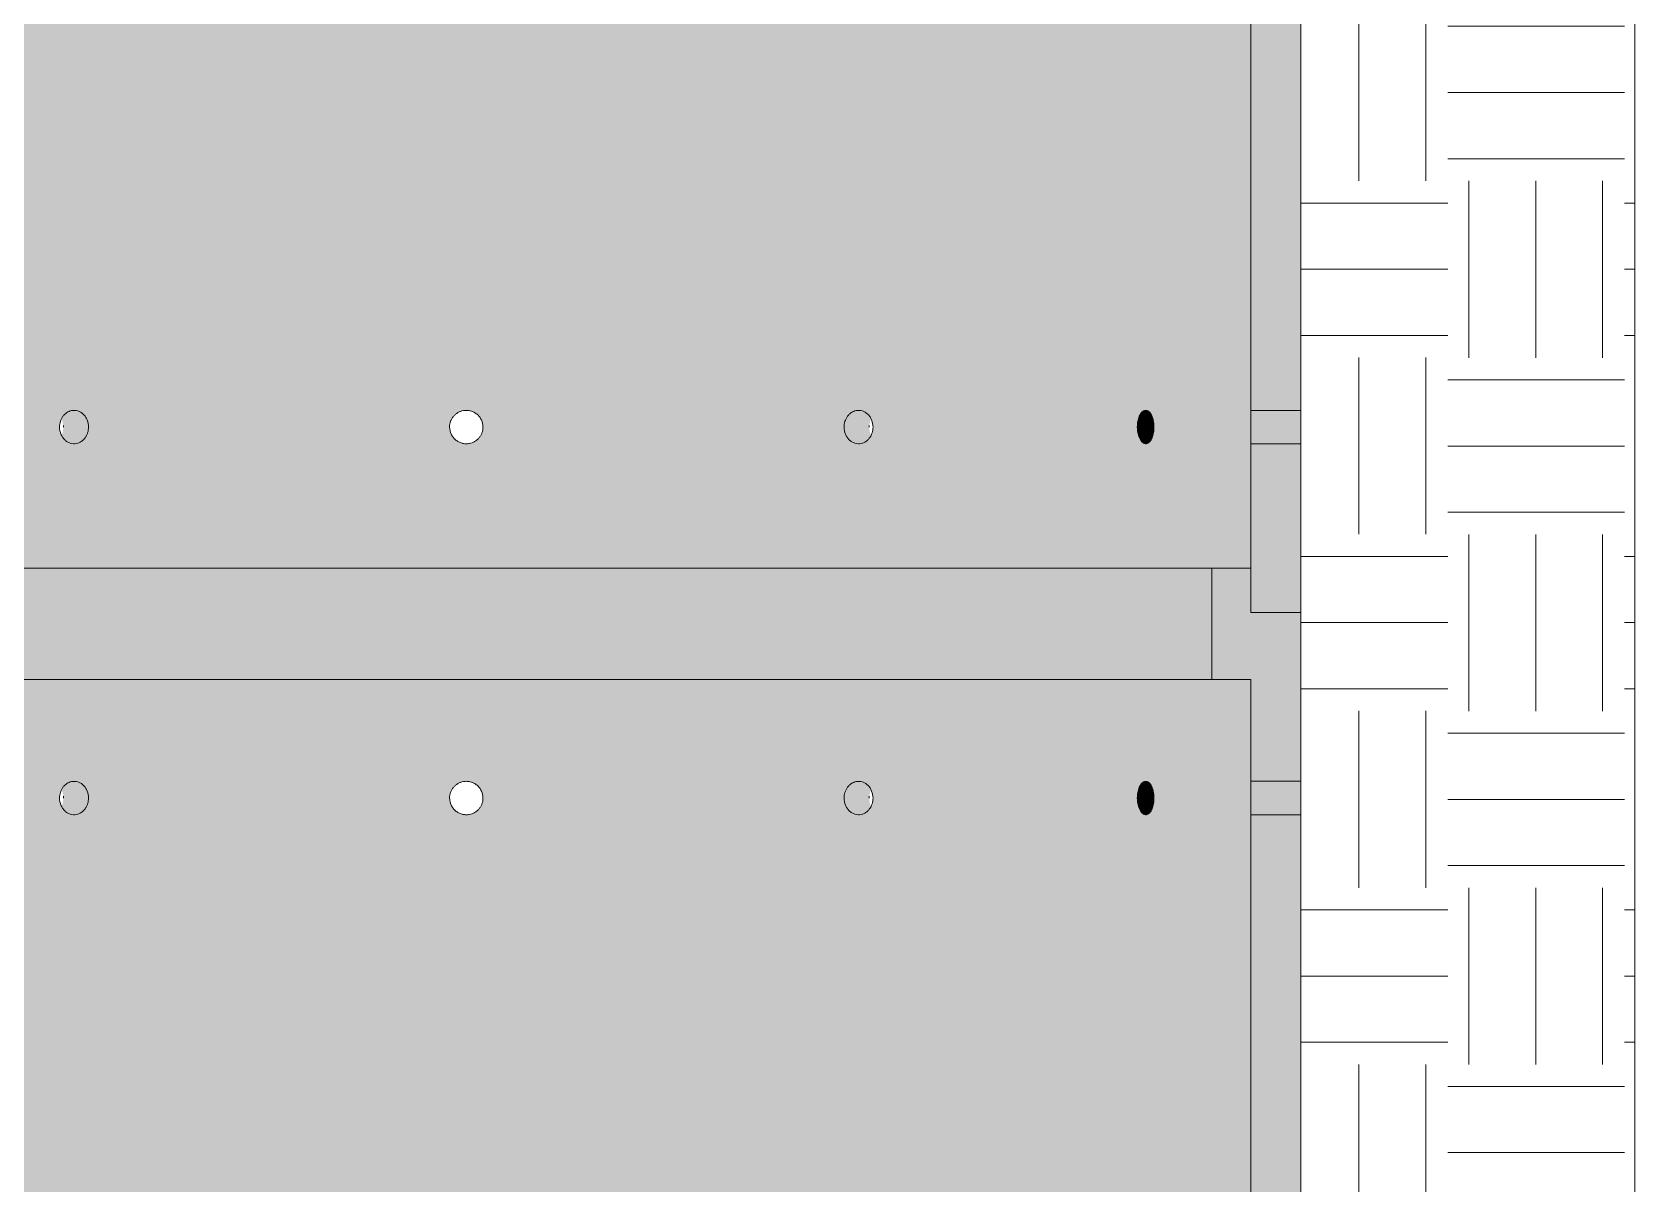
# Model space of a CAD drawing. Header units: metres. Extents: x 1.1 to 88.1, y -3.7 to 23.8.
# Drawn here: x 71.722 to 73.163, y -1.655 to -0.62 of the extents above; entities that cross this region are included whole.
import ezdxf

# ---------------------------------------------------------------- set-up
doc = ezdxf.new("R2010")
doc.units = ezdxf.units.M
doc.layers.add('A-GENM', color=7, linetype='Continuous', lineweight=5)

# ---------------------------------------------------------------- blocks, each defined once
blk = doc.blocks.new('Anél de concreto PERFURADO - Anél de concreto PERFURADO-4043431-FF')
at = {"layer": 'A-GENM', "true_color": 0xb7bab8}
h = blk.add_hatch(color=9, dxfattribs=at)
h.paths.add_polyline_path([(9.2535, -2.2833), (9.2985, -2.2833), (9.2985, -2.1317), (9.2535, -2.1317), (9.2535, -2.2393)])
h.paths.add_polyline_path([(10.7491, -2.2833), (10.7535, -2.2833), (10.7535, -2.1317), (10.7085, -2.1317), (10.7085, -2.2833), (10.7476, -2.2833)])
h.paths.add_polyline_path([(9.2902, -2.1017), (9.2985, -2.1017), (9.2985, -1.3233), (9.2535, -1.3233), (9.2535, -2.1017), (9.2676, -2.1017)])
h.paths.add_polyline_path([(10.7085, -2.1017), (10.7535, -2.1017), (10.7535, -1.3233), (10.7085, -1.3233), (10.7085, -1.9728)])
h.paths.add_polyline_path([(9.2545, -1.2933), (9.2985, -1.2933), (9.2985, -1.2017), (9.3335, -1.2017), (9.3335, -1.1017), (9.2985, -1.1017), (9.2985, -1.1417), (9.2535, -1.1417), (9.2535, -1.2933)])
h.paths.add_polyline_path([(10.7448, -1.2933), (10.7535, -1.2933), (10.7535, -1.1417), (10.7085, -1.1417), (10.7084, -1.1017), (10.6735, -1.1017), (10.6735, -1.2017), (10.7085, -1.2017), (10.7085, -1.2933), (10.7403, -1.2933)])
h = blk.add_hatch(color=9, dxfattribs=at)
h.paths.add_polyline_path([(9.3398, -1.2017), (9.4135, -1.2017), (9.4135, -1.1515), (9.4098, -1.1515), (9.4098, -1.1017), (9.3335, -1.1017), (9.3335, -1.2017), (9.3388, -1.2017)])
h.paths.add_polyline_path([(9.5744, -1.2017), (10.6735, -1.2017), (10.6735, -1.1017), (9.5663, -1.1017), (9.5663, -1.1515), (9.5635, -1.1515), (9.5635, -1.2017)])
h = blk.add_hatch(color=9, dxfattribs=at)
h.paths.add_polyline_path([(9.2985, -2.2433), (10.7085, -2.2433), (10.7084, -1.2017), (9.5635, -1.2017), (9.5635, -1.489), (9.4135, -1.489), (9.4135, -1.2017), (9.2985, -1.2017), (9.2985, -2.2393)])
h.paths.add_polyline_path([(10.6128, -2.1314), (10.6103, -2.1296), (10.608, -2.1254), (10.6069, -2.1218), (10.6064, -2.1167), (10.6069, -2.1115), (10.6083, -2.107), (10.6103, -2.1037), (10.6128, -2.1019), (10.6154, -2.1019), (10.6178, -2.1037), (10.6198, -2.107), (10.6211, -2.1125), (10.6214, -2.1167), (10.6208, -2.1227), (10.6195, -2.1267), (10.6178, -2.1296), (10.6154, -2.1314), (10.6141, -2.1314)])
h.paths.add_polyline_path([(10.0009, -2.1314), (9.996, -2.1296), (9.992, -2.1262), (9.9894, -2.1218), (9.9885, -2.1167), (9.9895, -2.1114), (9.9921, -2.107), (9.996, -2.1037), (10.0009, -2.1019), (10.0061, -2.1019), (10.011, -2.1037), (10.015, -2.107), (10.0176, -2.1115), (10.0185, -2.1167), (10.0176, -2.1218), (10.015, -2.1263), (10.011, -2.1296), (10.0061, -2.1314), (10.0035, -2.1314)])
h.paths.add_polyline_path([(9.6488, -2.1314), (9.6446, -2.1296), (9.6411, -2.1263), (9.6389, -2.1218), (9.6382, -2.116), (9.6389, -2.1115), (9.6411, -2.107), (9.6446, -2.1037), (9.6488, -2.1019), (9.6533, -2.1019), (9.6576, -2.1037), (9.661, -2.107), (9.6634, -2.1123), (9.6641, -2.1167), (9.6633, -2.1218), (9.661, -2.1263), (9.6576, -2.1296), (9.6533, -2.1314), (9.651, -2.1314)])
h.paths.add_polyline_path([(10.3538, -2.1314), (10.3495, -2.1296), (10.3459, -2.1259), (10.3438, -2.1218), (10.343, -2.1167), (10.3438, -2.1115), (10.346, -2.107), (10.3495, -2.1037), (10.3538, -2.1019), (10.3583, -2.1019), (10.3625, -2.1037), (10.3659, -2.107), (10.3682, -2.1115), (10.369, -2.1167), (10.3682, -2.1218), (10.3658, -2.1264), (10.3625, -2.1296), (10.3583, -2.1314), (10.356, -2.1314)])
h.paths.add_polyline_path([(9.3917, -1.4898), (9.3893, -1.488), (9.3873, -1.4846), (9.3861, -1.4801), (9.3856, -1.475), (9.3861, -1.4699), (9.3873, -1.4653), (9.3893, -1.462), (9.3917, -1.4602), (9.3943, -1.4602), (9.3968, -1.462), (9.3988, -1.4654), (9.4002, -1.4699), (9.4006, -1.475), (9.4002, -1.4801), (9.3988, -1.4846), (9.3968, -1.488), (9.3943, -1.4898), (9.393, -1.4898)])
h.paths.add_polyline_path([(9.3968, -1.3213), (9.3943, -1.3231), (9.3917, -1.3231), (9.3893, -1.3213), (9.3873, -1.318), (9.3861, -1.3135), (9.3858, -1.3067), (9.3861, -1.3032), (9.3876, -1.2983), (9.3893, -1.2953), (9.3917, -1.2936), (9.3943, -1.2936), (9.3968, -1.2953), (9.3991, -1.2996), (9.4002, -1.3032), (9.4006, -1.3083), (9.4002, -1.3135), (9.3988, -1.318)])
h.paths.add_polyline_path([(10.6128, -1.3231), (10.6103, -1.3213), (10.6083, -1.318), (10.6068, -1.3124), (10.6064, -1.3083), (10.6069, -1.3032), (10.6083, -1.2987), (10.6103, -1.2953), (10.6128, -1.2936), (10.6154, -1.2936), (10.6178, -1.2953), (10.6198, -1.2987), (10.621, -1.3032), (10.6213, -1.3067), (10.6214, -1.3083), (10.621, -1.3135), (10.6198, -1.318), (10.6178, -1.3213), (10.6154, -1.3231)])
h.paths.add_polyline_path([(10.011, -1.2953), (10.011, -1.2953), (10.0151, -1.2017)])
h.paths.add_polyline_path([(10.0009, -1.3231), (9.996, -1.3213), (9.9921, -1.318), (9.9894, -1.3135), (9.9885, -1.3083), (9.9894, -1.3032), (9.9921, -1.2987), (9.996, -1.2953), (10.0009, -1.2936), (10.0061, -1.2936), (10.011, -1.2953), (10.0151, -1.2987), (10.0176, -1.3032), (10.0185, -1.3083), (10.0176, -1.3135), (10.015, -1.318), (10.011, -1.3213), (10.0061, -1.3231), (10.0035, -1.3231)])
h.paths.add_polyline_path([(9.6488, -1.3231), (9.6446, -1.3213), (9.6411, -1.318), (9.6389, -1.3135), (9.6382, -1.3076), (9.6389, -1.3032), (9.6412, -1.2986), (9.6446, -1.2953), (9.6488, -1.2936), (9.6533, -1.2936), (9.6576, -1.2953), (9.6612, -1.299), (9.6633, -1.3032), (9.6641, -1.3083), (9.6633, -1.3135), (9.661, -1.318), (9.6576, -1.3213), (9.6533, -1.3231)])
h.paths.add_polyline_path([(10.3538, -1.3231), (10.3495, -1.3213), (10.346, -1.318), (10.3438, -1.3135), (10.343, -1.3083), (10.3438, -1.3032), (10.346, -1.2987), (10.3495, -1.2953), (10.3538, -1.2936), (10.3583, -1.2936), (10.3625, -1.2953), (10.3659, -1.2987), (10.3682, -1.3032), (10.369, -1.3083), (10.3682, -1.3135), (10.3659, -1.318), (10.3625, -1.3213), (10.3583, -1.3231)])
h = blk.add_hatch(color=9, dxfattribs=at)
h.paths.add_polyline_path([(9.2987, -1.3083), (9.2985, -1.2933), (9.2535, -1.2934), (9.2537, -1.2948), (9.254, -1.305), (9.254, -1.3083), (9.2987, -1.3083)])
h.paths.add_polyline_path([(10.7084, -1.3083), (10.7531, -1.3083), (10.7533, -1.2948), (10.7532, -1.2933), (10.7085, -1.2933), (10.7084, -1.3067)])
for points in [[(9.6446, -1.3083), (9.6641, -1.3083), (9.6633, -1.3032), (9.661, -1.2987), (9.6576, -1.2953), (9.6533, -1.2936), (9.6483, -1.2938), (9.6446, -1.2953), (9.6408, -1.2993), (9.6399, -1.3012), (9.6408, -1.3033), (9.6416, -1.3083), (9.6422, -1.3083)], [(10.3495, -1.3083), (10.3655, -1.3083), (10.3663, -1.3031), (10.3671, -1.3009), (10.3654, -1.2981), (10.3625, -1.2953), (10.3583, -1.2936), (10.3538, -1.2936), (10.349, -1.2959), (10.3459, -1.299), (10.3438, -1.3032), (10.343, -1.3083), (10.3488, -1.3083)], [(10.608, -1.3083), (10.6214, -1.3083), (10.6206, -1.3017), (10.6195, -1.2983), (10.6178, -1.2953), (10.6154, -1.2936), (10.6128, -1.2936), (10.6103, -1.2953), (10.608, -1.2996), (10.6069, -1.3032), (10.6064, -1.3083), (10.6069, -1.3083)], [(9.6488, -1.3231), (9.6533, -1.3231), (9.6576, -1.3213), (9.661, -1.318), (9.6633, -1.3135), (9.6641, -1.3083), (9.6416, -1.3084), (9.6408, -1.3135), (9.6399, -1.3154), (9.6414, -1.3182), (9.6446, -1.3213), (9.6488, -1.3231)], [(10.3538, -1.3231), (10.3588, -1.3229), (10.3625, -1.3213), (10.3663, -1.3173), (10.3672, -1.3154), (10.3662, -1.3134), (10.3655, -1.3083), (10.343, -1.3083), (10.3438, -1.3135), (10.346, -1.318), (10.3495, -1.3213), (10.3538, -1.3231)], [(10.6128, -1.3231), (10.6155, -1.323), (10.6178, -1.3213), (10.6199, -1.3173), (10.6211, -1.3119), (10.6214, -1.3083), (10.6064, -1.3083), (10.6069, -1.3135), (10.6083, -1.318), (10.6103, -1.3213), (10.6128, -1.3231)]]:
    blk.add_hatch(color=9, dxfattribs=at).paths.add_polyline_path(points)
h = blk.add_hatch(color=9, dxfattribs=at)
h.paths.add_polyline_path([(9.2544, -1.3233), (9.2985, -1.3233), (9.2987, -1.3083), (9.254, -1.3083), (9.2537, -1.3218), (9.2539, -1.3233), (9.2541, -1.3233)])
h.paths.add_polyline_path([(10.7503, -1.3233), (10.7535, -1.3233), (10.7533, -1.3218), (10.7531, -1.3117), (10.753, -1.3083), (10.7084, -1.3083), (10.7085, -1.3233), (10.75, -1.3233)])
at = {"layer": 'A-GENM', "color": 253, "true_color": 0xaaaaaa}
for p, q in [((9.5633, -1.1017), (10.6735, -1.1017)), ((10.7085, -1.1017), (10.6735, -1.1017)), ((10.6735, -1.1017), (10.6735, -1.2017)), ((10.7085, -1.1417), (10.7085, -1.1017)), ((10.7535, -1.1417), (10.7085, -1.1417)), ((10.7535, -1.2933), (10.7535, -1.1417)), ((10.6735, -1.2017), (9.5633, -1.2017)), ((10.6735, -1.2017), (10.7085, -1.2017)), ((10.7085, -1.2017), (10.7085, -1.2933)), ((10.7085, -1.2933), (10.7535, -1.2933)), ((10.7535, -1.3233), (10.7085, -1.3233)), ((10.7085, -1.3233), (10.7085, -2.1017)), ((10.7535, -2.1017), (10.7535, -1.3233))]:
    blk.add_line(p, q, dxfattribs=at)
for points, knots in [([(9.6381, -1.3083), (9.6381, -1.3074), (9.6383, -1.3057), (9.6388, -1.3032), (9.6398, -1.3008), (9.6411, -1.2986), (9.6427, -1.2968), (9.6445, -1.2953), (9.6466, -1.2942), (9.649, -1.2934), (9.6516, -1.2932), (9.6544, -1.2937), (9.6567, -1.2947), (9.6583, -1.2958), (9.6594, -1.2968), (9.6605, -1.298), (9.6617, -1.2996), (9.6635, -1.3029), (9.6641, -1.3061), (9.6641, -1.3083)], [0, 0, 0, 0, 0.055556, 0.111111, 0.166667, 0.222222, 0.277778, 0.333333, 0.388889, 0.444444, 0.513889, 0.583333, 0.652778, 0.6875, 0.722222, 0.756944, 0.791667, 0.861111, 1, 1, 1, 1]), ([(9.9885, -1.3083), (9.9885, -1.3074), (9.9887, -1.3057), (9.9894, -1.3032), (9.9905, -1.3008), (9.992, -1.2986), (9.9939, -1.2968), (9.996, -1.2953), (9.9984, -1.2942), (10.0011, -1.2934), (10.0042, -1.2932), (10.0074, -1.2937), (10.01, -1.2947), (10.0119, -1.2958), (10.0132, -1.2968), (10.0144, -1.298), (10.0158, -1.2996), (10.0178, -1.3029), (10.0185, -1.3061), (10.0185, -1.3083)], [0, 0, 0, 0, 0.055556, 0.111111, 0.166667, 0.222222, 0.277778, 0.333333, 0.388889, 0.444444, 0.513889, 0.583333, 0.652778, 0.6875, 0.722222, 0.756944, 0.791667, 0.861111, 1, 1, 1, 1]), ([(10.343, -1.3083), (10.343, -1.3074), (10.3431, -1.3057), (10.3437, -1.3032), (10.3447, -1.3008), (10.346, -1.2986), (10.3476, -1.2968), (10.3495, -1.2953), (10.3516, -1.2942), (10.354, -1.2934), (10.3566, -1.2932), (10.3594, -1.2937), (10.3617, -1.2947), (10.3632, -1.2958), (10.3644, -1.2968), (10.3654, -1.298), (10.3666, -1.2996), (10.3683, -1.3029), (10.3689, -1.3061), (10.369, -1.3083)], [0, 0, 0, 0, 0.055556, 0.111111, 0.166667, 0.222222, 0.277778, 0.333333, 0.388889, 0.444444, 0.513889, 0.583333, 0.652778, 0.6875, 0.722222, 0.756944, 0.791667, 0.861111, 1, 1, 1, 1]), ([(10.6064, -1.3083), (10.6065, -1.3074), (10.6065, -1.3057), (10.6069, -1.3032), (10.6075, -1.3008), (10.6082, -1.2986), (10.6092, -1.2968), (10.6103, -1.2953), (10.6115, -1.2942), (10.6129, -1.2934), (10.6144, -1.2932), (10.616, -1.2937), (10.6173, -1.2947), (10.6182, -1.2958), (10.6189, -1.2968), (10.6195, -1.298), (10.6201, -1.2996), (10.6211, -1.3029), (10.6214, -1.3061), (10.6214, -1.3083)], [0, 0, 0, 0, 0.055556, 0.111111, 0.166667, 0.222222, 0.277778, 0.333333, 0.388889, 0.444444, 0.513889, 0.583333, 0.652778, 0.6875, 0.722222, 0.756944, 0.791667, 0.861111, 1, 1, 1, 1]), ([(10.7084, -1.3083), (10.7084, -1.3072), (10.7084, -1.305), (10.7084, -1.3018), (10.7084, -1.2989), (10.7085, -1.2961), (10.7085, -1.2939), (10.7085, -1.2933), (10.7085, -1.2933)], [0, 0, 0, 0, 0.142857, 0.285714, 0.428571, 0.571429, 0.785714, 1, 1, 1, 1]), ([(9.6641, -1.3083), (9.6641, -1.3101), (9.6637, -1.3127), (9.6624, -1.3159), (9.6611, -1.318), (9.6595, -1.3199), (9.6576, -1.3214), (9.6555, -1.3225), (9.6531, -1.3232), (9.6505, -1.3234), (9.6477, -1.3229), (9.6454, -1.3219), (9.6438, -1.3208), (9.6427, -1.3198), (9.6417, -1.3187), (9.6405, -1.3171), (9.6387, -1.3137), (9.6381, -1.3106), (9.6381, -1.3083)], [0, 0, 0, 0, 0.111111, 0.166667, 0.222222, 0.277778, 0.333333, 0.388889, 0.444444, 0.513889, 0.583333, 0.652778, 0.6875, 0.722222, 0.756944, 0.791667, 0.861111, 1, 1, 1, 1]), ([(10.0185, -1.3083), (10.0185, -1.3101), (10.0181, -1.3127), (10.0166, -1.3159), (10.0151, -1.318), (10.0132, -1.3199), (10.0111, -1.3214), (10.0087, -1.3225), (10.006, -1.3232), (10.0029, -1.3234), (9.9997, -1.3229), (9.997, -1.3219), (9.9952, -1.3208), (9.9939, -1.3198), (9.9927, -1.3187), (9.9913, -1.3171), (9.9892, -1.3137), (9.9886, -1.3106), (9.9885, -1.3083)], [0, 0, 0, 0, 0.111111, 0.166667, 0.222222, 0.277778, 0.333333, 0.388889, 0.444444, 0.513889, 0.583333, 0.652778, 0.6875, 0.722222, 0.756944, 0.791667, 0.861111, 1, 1, 1, 1]), ([(10.369, -1.3083), (10.3689, -1.3101), (10.3686, -1.3127), (10.3673, -1.3159), (10.366, -1.318), (10.3644, -1.3199), (10.3626, -1.3214), (10.3605, -1.3225), (10.3581, -1.3232), (10.3555, -1.3234), (10.3527, -1.3229), (10.3504, -1.3219), (10.3488, -1.3208), (10.3476, -1.3198), (10.3466, -1.3187), (10.3454, -1.3171), (10.3436, -1.3137), (10.343, -1.3106), (10.343, -1.3083)], [0, 0, 0, 0, 0.111111, 0.166667, 0.222222, 0.277778, 0.333333, 0.388889, 0.444444, 0.513889, 0.583333, 0.652778, 0.6875, 0.722222, 0.756944, 0.791667, 0.861111, 1, 1, 1, 1]), ([(10.6214, -1.3083), (10.6214, -1.3101), (10.6212, -1.3127), (10.6205, -1.3159), (10.6198, -1.318), (10.6189, -1.3199), (10.6178, -1.3214), (10.6166, -1.3225), (10.6153, -1.3232), (10.6138, -1.3234), (10.6121, -1.3229), (10.6108, -1.3219), (10.6099, -1.3208), (10.6092, -1.3198), (10.6086, -1.3187), (10.6079, -1.3171), (10.6068, -1.3137), (10.6065, -1.3106), (10.6064, -1.3083)], [0, 0, 0, 0, 0.111111, 0.166667, 0.222222, 0.277778, 0.333333, 0.388889, 0.444444, 0.513889, 0.583333, 0.652778, 0.6875, 0.722222, 0.756944, 0.791667, 0.861111, 1, 1, 1, 1]), ([(10.7085, -1.3233), (10.7085, -1.3233), (10.7085, -1.3231), (10.7085, -1.322), (10.7085, -1.3201), (10.7084, -1.3174), (10.7084, -1.3134), (10.7084, -1.31), (10.7084, -1.3083)], [0, 0, 0, 0, 0.142857, 0.285714, 0.428571, 0.571429, 0.785714, 1, 1, 1, 1])]:
    blk.add_open_spline(points, degree=3, knots=knots, dxfattribs=at)
for points in [[(9.6416, -1.3083), (9.6416, -1.3077), (9.6416, -1.3072), (9.6415, -1.3066)], [(10.3656, -1.3066), (10.3655, -1.3072), (10.3655, -1.3077), (10.3655, -1.3083)]]:
    blk.add_open_spline(points, degree=3, dxfattribs=at)
blk = doc.blocks.new('Anél de concreto PERFURADO - Anél de concreto PERFURADO-V70-FF')
at = {"layer": 'A-GENM', "true_color": 0xb7bab8}
h = blk.add_hatch(color=9, dxfattribs=at)
h.paths.add_polyline_path([(9.2535, -1.1417), (9.2985, -1.1417), (9.2985, -0.99), (9.2978, -0.99), (9.2977, -0.995), (9.2535, -0.9945), (9.2535, -1.0402)])
h.paths.add_polyline_path([(10.7535, -1.1417), (10.7535, -0.99), (10.7085, -0.99), (10.7085, -1.1417), (10.7521, -1.1417)])
h.paths.add_polyline_path([(9.2985, -0.96), (9.2983, -0.9403), (9.2981, -0.96), (9.2985, -0.96)])
h.paths.add_polyline_path([(10.7168, -0.96), (10.7535, -0.96), (10.7535, -0.1817), (10.7085, -0.1817), (10.7085, -0.96), (10.7124, -0.96)])
h.paths.add_polyline_path([(9.2985, -0.845), (9.2985, -0.1817), (9.2535, -0.1817), (9.2535, -0.8445), (9.2985, -0.845)])
h.paths.add_polyline_path([(10.7519, -0.1517), (10.7535, -0.1517), (10.7535, 0), (10.7085, 0), (10.7085, 0.04), (10.6735, 0.04), (10.6735, -0.06), (10.7085, -0.06), (10.7085, -0.1517), (10.75, -0.1517)])
h.paths.add_polyline_path([(9.2985, -0.1517), (9.2985, -0.1517), (9.2985, -0.06), (9.3335, -0.06), (9.3335, 0.04), (9.2985, 0.04), (9.2985, 0), (9.2535, 0), (9.2535, -0.1517), (9.2902, -0.1517)])
h = blk.add_hatch(color=9, dxfattribs=at)
h.paths.add_polyline_path([(10.4412, -1.1017), (10.7085, -1.1017), (10.7084, -0.06), (9.5635, -0.06), (9.5635, -0.7728), (9.5665, -0.7728), (9.5665, -0.7798), (9.573, -0.7813), (9.573, -0.7973), (9.5665, -0.7973), (9.5665, -0.8425), (9.563, -0.844), (9.563, -1.0235), (9.5663, -1.0235), (9.5663, -1.0294), (9.5733, -1.0313), (9.5733, -1.048), (9.5663, -1.048), (9.5663, -1.1017), (10.434, -1.1017)])
h.paths.add_polyline_path([(9.2985, -1.1017), (9.4098, -1.1017), (9.4098, -1.048), (9.4028, -1.048), (9.4028, -1.0313), (9.4098, -1.0294), (9.4098, -1.0235), (9.413, -1.0235), (9.413, -0.995), (9.3712, -0.9951), (9.3698, -0.9985), (9.323, -0.9985), (9.323, -1.005), (9.307, -1.005), (9.3055, -0.9985), (9.2985, -0.9985), (9.2985, -1.1017)])
h.paths.add_polyline_path([(10.6128, -0.9898), (10.6103, -0.988), (10.608, -0.9837), (10.6069, -0.9801), (10.6066, -0.9736), (10.6069, -0.9699), (10.6083, -0.9653), (10.6103, -0.962), (10.6128, -0.9602), (10.6154, -0.9602), (10.6178, -0.962), (10.6198, -0.9654), (10.621, -0.9699), (10.6214, -0.975), (10.621, -0.9801), (10.6195, -0.985), (10.6178, -0.988), (10.6154, -0.9898), (10.6141, -0.9898)])
h.paths.add_polyline_path([(10.3538, -0.9898), (10.3495, -0.988), (10.3459, -0.9843), (10.3438, -0.9801), (10.343, -0.975), (10.3438, -0.9699), (10.346, -0.9653), (10.3495, -0.962), (10.3538, -0.9602), (10.3583, -0.9602), (10.3625, -0.962), (10.3659, -0.9654), (10.3682, -0.9699), (10.369, -0.975), (10.3682, -0.9801), (10.3658, -0.9847), (10.3625, -0.988), (10.3583, -0.9898), (10.356, -0.9898)])
h.paths.add_polyline_path([(9.6488, -0.9898), (9.6446, -0.988), (9.6411, -0.9846), (9.6389, -0.9801), (9.6381, -0.975), (9.6389, -0.9699), (9.6411, -0.9653), (9.6446, -0.962), (9.6488, -0.9602), (9.6533, -0.9602), (9.6576, -0.962), (9.661, -0.9654), (9.6633, -0.9699), (9.6641, -0.975), (9.6633, -0.9801), (9.661, -0.9846), (9.6576, -0.988), (9.6533, -0.9898), (9.651, -0.9898)])
h.paths.add_polyline_path([(10.0009, -0.9898), (9.996, -0.988), (9.992, -0.9846), (9.9894, -0.9801), (9.9885, -0.975), (9.9895, -0.9697), (9.9921, -0.9653), (9.996, -0.962), (10.0009, -0.9602), (10.0061, -0.9602), (10.011, -0.962), (10.015, -0.9654), (10.0176, -0.9699), (10.0185, -0.975), (10.0176, -0.9801), (10.015, -0.9846), (10.011, -0.988), (10.0061, -0.9898), (10.0035, -0.9898)])
h.paths.add_polyline_path([(9.4142, -0.8461), (9.4142, -0.844), (9.413, -0.844), (9.4095, -0.8425), (9.4095, -0.7973), (9.403, -0.7973), (9.403, -0.7813), (9.4095, -0.7798), (9.4097, -0.7728), (9.4135, -0.7728), (9.4135, -0.06), (9.2985, -0.06), (9.2987, -0.8415), (9.3055, -0.8415), (9.307, -0.835), (9.323, -0.835), (9.323, -0.8415), (9.3698, -0.8415), (9.3713, -0.845), (9.413, -0.845)])
h.paths.add_polyline_path([(9.3968, -0.3463), (9.3941, -0.3481), (9.3917, -0.3481), (9.3893, -0.3463), (9.3873, -0.343), (9.3861, -0.3385), (9.3856, -0.3333), (9.3861, -0.3282), (9.3873, -0.3237), (9.3893, -0.3203), (9.3917, -0.3186), (9.3943, -0.3186), (9.3968, -0.3203), (9.3988, -0.3237), (9.4002, -0.3282), (9.4006, -0.3333), (9.4002, -0.3385), (9.3988, -0.343)])
h.paths.add_polyline_path([(9.3968, -0.1797), (9.3943, -0.1814), (9.3917, -0.1814), (9.3893, -0.1797), (9.3873, -0.1763), (9.3861, -0.1718), (9.3856, -0.1667), (9.3861, -0.1615), (9.3876, -0.1566), (9.3893, -0.1537), (9.3917, -0.1519), (9.3943, -0.1519), (9.3968, -0.1537), (9.3991, -0.1579), (9.4002, -0.1615), (9.4006, -0.1667), (9.4002, -0.1718), (9.3988, -0.1763)])
h.paths.add_polyline_path([(9.6488, -0.1814), (9.6446, -0.1797), (9.6411, -0.1763), (9.6389, -0.1718), (9.6382, -0.166), (9.6389, -0.1615), (9.6412, -0.1569), (9.6446, -0.1537), (9.6488, -0.1519), (9.6533, -0.1519), (9.6576, -0.1537), (9.6612, -0.1574), (9.6633, -0.1615), (9.6641, -0.1667), (9.6633, -0.1718), (9.661, -0.1763), (9.6576, -0.1797), (9.6533, -0.1814)])
h.paths.add_polyline_path([(10.3538, -0.1814), (10.3495, -0.1797), (10.346, -0.1763), (10.3438, -0.1718), (10.343, -0.1667), (10.3438, -0.1615), (10.346, -0.157), (10.3495, -0.1537), (10.3538, -0.1519), (10.3583, -0.1519), (10.363, -0.1541), (10.3659, -0.157), (10.3682, -0.1615), (10.369, -0.1667), (10.3682, -0.1718), (10.3659, -0.1763), (10.3625, -0.1797), (10.3583, -0.1814)])
h.paths.add_polyline_path([(10.6128, -0.1814), (10.6103, -0.1797), (10.6083, -0.1763), (10.6068, -0.1707), (10.6064, -0.1667), (10.6069, -0.1615), (10.6083, -0.157), (10.6103, -0.1537), (10.6128, -0.1519), (10.6154, -0.1519), (10.6178, -0.1537), (10.6198, -0.157), (10.621, -0.1615), (10.621, -0.1615), (10.6214, -0.1667), (10.621, -0.1718), (10.6198, -0.1763), (10.6178, -0.1797), (10.6154, -0.1814)])
h.paths.add_polyline_path([(10.0009, -0.1814), (9.996, -0.1797), (9.9921, -0.1763), (9.9894, -0.1718), (9.9885, -0.1667), (9.9894, -0.1615), (9.9921, -0.157), (9.996, -0.1537), (10.0015, -0.1519), (10.0061, -0.1519), (10.011, -0.1537), (10.0151, -0.1571), (10.0176, -0.1615), (10.0185, -0.1667), (10.0176, -0.1718), (10.015, -0.1763), (10.011, -0.1797), (10.0061, -0.1814), (10.001, -0.1814)])
h = blk.add_hatch(color=9, dxfattribs=at)
h.paths.add_polyline_path([(10.7531, -0.975), (10.7533, -0.9615), (10.7533, -0.96), (10.7085, -0.96), (10.7084, -0.975), (10.7521, -0.975)])
h.paths.add_polyline_path([(9.2985, -0.975), (9.2985, -0.96), (9.2981, -0.96), (9.298, -0.975), (9.2985, -0.975)])
for points in [[(9.6612, -0.975), (9.6641, -0.975), (9.6633, -0.9699), (9.661, -0.9654), (9.6576, -0.962), (9.6533, -0.9602), (9.6483, -0.9604), (9.6446, -0.962), (9.6408, -0.966), (9.6399, -0.9679), (9.6408, -0.9699), (9.6416, -0.975), (9.6422, -0.975)], [(10.3536, -0.975), (10.3655, -0.9749), (10.3663, -0.9698), (10.3671, -0.9676), (10.3654, -0.9648), (10.3625, -0.962), (10.3583, -0.9602), (10.3538, -0.9602), (10.3495, -0.962), (10.346, -0.9653), (10.3438, -0.9699), (10.343, -0.975), (10.3529, -0.975)], [(10.608, -0.975), (10.6214, -0.975), (10.6206, -0.9684), (10.6198, -0.9653), (10.6178, -0.962), (10.6154, -0.9602), (10.6128, -0.9602), (10.6103, -0.962), (10.6083, -0.9653), (10.6069, -0.9699), (10.6064, -0.975), (10.6069, -0.975)], [(9.6533, -0.9898), (9.6576, -0.988), (9.6612, -0.9843), (9.6633, -0.9801), (9.6641, -0.975), (9.6416, -0.9751), (9.6408, -0.9802), (9.6399, -0.9821), (9.6414, -0.9849), (9.6446, -0.988), (9.6488, -0.9898), (9.651, -0.9898)], [(10.3538, -0.9898), (10.3588, -0.9895), (10.3625, -0.988), (10.3663, -0.984), (10.3672, -0.9821), (10.3662, -0.9801), (10.3655, -0.975), (10.343, -0.975), (10.3438, -0.9801), (10.346, -0.9846), (10.3495, -0.988), (10.3538, -0.9898)], [(10.6128, -0.9898), (10.6155, -0.9897), (10.6178, -0.988), (10.6199, -0.9839), (10.621, -0.9801), (10.6214, -0.975), (10.6064, -0.975), (10.6069, -0.9801), (10.6083, -0.9846), (10.6103, -0.988), (10.6115, -0.9889)]]:
    blk.add_hatch(color=9, dxfattribs=at).paths.add_polyline_path(points)
h = blk.add_hatch(color=9, dxfattribs=at)
h.paths.add_polyline_path([(9.2978, -0.99), (9.2985, -0.9897), (9.2985, -0.975), (9.298, -0.975), (9.2978, -0.99)])
h.paths.add_polyline_path([(10.7521, -0.99), (10.7535, -0.99), (10.7533, -0.9885), (10.7531, -0.9783), (10.7531, -0.975), (10.7084, -0.975), (10.7086, -0.99), (10.7508, -0.99)])
at = {"layer": 'A-GENM', "color": 253, "true_color": 0xaaaaaa}
for p, q in [((10.7085, -0.1817), (10.7085, -0.96)), ((10.7535, -0.96), (10.7535, -0.1817)), ((10.7085, -0.96), (10.7535, -0.96)), ((10.7535, -0.99), (10.7085, -0.99)), ((10.7085, -0.99), (10.7085, -1.1417)), ((10.7535, -1.1417), (10.7535, -0.99)), ((10.7085, -1.1417), (10.7535, -1.1417))]:
    blk.add_line(p, q, dxfattribs=at)
for points, knots in [([(9.6381, -0.975), (9.6381, -0.9741), (9.6383, -0.9723), (9.6388, -0.9698), (9.6398, -0.9675), (9.6411, -0.9653), (9.6427, -0.9634), (9.6445, -0.9619), (9.6466, -0.9608), (9.649, -0.9601), (9.6516, -0.9599), (9.6544, -0.9604), (9.6567, -0.9614), (9.6583, -0.9625), (9.6594, -0.9635), (9.6605, -0.9646), (9.6617, -0.9662), (9.6635, -0.9696), (9.6641, -0.9727), (9.6641, -0.975)], [0, 0, 0, 0, 0.055556, 0.111111, 0.166667, 0.222222, 0.277778, 0.333333, 0.388889, 0.444444, 0.513889, 0.583333, 0.652778, 0.6875, 0.722222, 0.756944, 0.791667, 0.861111, 1, 1, 1, 1]), ([(9.9885, -0.975), (9.9885, -0.9741), (9.9887, -0.9723), (9.9894, -0.9698), (9.9905, -0.9675), (9.992, -0.9653), (9.9939, -0.9634), (9.996, -0.9619), (9.9984, -0.9608), (10.0011, -0.9601), (10.0042, -0.9599), (10.0074, -0.9604), (10.01, -0.9614), (10.0119, -0.9625), (10.0132, -0.9635), (10.0144, -0.9646), (10.0158, -0.9662), (10.0178, -0.9696), (10.0185, -0.9727), (10.0185, -0.975)], [0, 0, 0, 0, 0.055556, 0.111111, 0.166667, 0.222222, 0.277778, 0.333333, 0.388889, 0.444444, 0.513889, 0.583333, 0.652778, 0.6875, 0.722222, 0.756944, 0.791667, 0.861111, 1, 1, 1, 1]), ([(10.343, -0.975), (10.343, -0.9741), (10.3431, -0.9723), (10.3437, -0.9698), (10.3447, -0.9675), (10.346, -0.9653), (10.3476, -0.9634), (10.3495, -0.9619), (10.3516, -0.9608), (10.354, -0.9601), (10.3566, -0.9599), (10.3594, -0.9604), (10.3617, -0.9614), (10.3632, -0.9625), (10.3644, -0.9635), (10.3654, -0.9646), (10.3666, -0.9662), (10.3683, -0.9696), (10.3689, -0.9727), (10.369, -0.975)], [0, 0, 0, 0, 0.055556, 0.111111, 0.166667, 0.222222, 0.277778, 0.333333, 0.388889, 0.444444, 0.513889, 0.583333, 0.652778, 0.6875, 0.722222, 0.756944, 0.791667, 0.861111, 1, 1, 1, 1]), ([(10.6064, -0.975), (10.6065, -0.9741), (10.6065, -0.9723), (10.6069, -0.9698), (10.6075, -0.9675), (10.6082, -0.9653), (10.6092, -0.9634), (10.6103, -0.9619), (10.6115, -0.9608), (10.6129, -0.9601), (10.6144, -0.9599), (10.616, -0.9604), (10.6173, -0.9614), (10.6182, -0.9625), (10.6189, -0.9635), (10.6195, -0.9646), (10.6201, -0.9662), (10.6211, -0.9696), (10.6214, -0.9727), (10.6214, -0.975)], [0, 0, 0, 0, 0.055556, 0.111111, 0.166667, 0.222222, 0.277778, 0.333333, 0.388889, 0.444444, 0.513889, 0.583333, 0.652778, 0.6875, 0.722222, 0.756944, 0.791667, 0.861111, 1, 1, 1, 1]), ([(10.7084, -0.975), (10.7084, -0.9739), (10.7084, -0.9716), (10.7084, -0.9684), (10.7084, -0.9656), (10.7085, -0.9628), (10.7085, -0.9606), (10.7085, -0.96), (10.7085, -0.96)], [0, 0, 0, 0, 0.142857, 0.285714, 0.428571, 0.571429, 0.785714, 1, 1, 1, 1]), ([(9.6641, -0.975), (9.6641, -0.9768), (9.6637, -0.9793), (9.6624, -0.9825), (9.6611, -0.9847), (9.6595, -0.9865), (9.6576, -0.9881), (9.6555, -0.9891), (9.6531, -0.9899), (9.6505, -0.9901), (9.6477, -0.9896), (9.6454, -0.9886), (9.6438, -0.9875), (9.6427, -0.9865), (9.6417, -0.9854), (9.6405, -0.9838), (9.6387, -0.9804), (9.6381, -0.9773), (9.6381, -0.975)], [0, 0, 0, 0, 0.111111, 0.166667, 0.222222, 0.277778, 0.333333, 0.388889, 0.444444, 0.513889, 0.583333, 0.652778, 0.6875, 0.722222, 0.756944, 0.791667, 0.861111, 1, 1, 1, 1]), ([(10.0185, -0.975), (10.0185, -0.9768), (10.0181, -0.9793), (10.0166, -0.9825), (10.0151, -0.9847), (10.0132, -0.9865), (10.0111, -0.9881), (10.0087, -0.9891), (10.006, -0.9899), (10.0029, -0.9901), (9.9997, -0.9896), (9.997, -0.9886), (9.9952, -0.9875), (9.9939, -0.9865), (9.9927, -0.9854), (9.9913, -0.9838), (9.9892, -0.9804), (9.9886, -0.9773), (9.9885, -0.975)], [0, 0, 0, 0, 0.111111, 0.166667, 0.222222, 0.277778, 0.333333, 0.388889, 0.444444, 0.513889, 0.583333, 0.652778, 0.6875, 0.722222, 0.756944, 0.791667, 0.861111, 1, 1, 1, 1]), ([(10.369, -0.975), (10.3689, -0.9768), (10.3686, -0.9793), (10.3673, -0.9825), (10.366, -0.9847), (10.3644, -0.9865), (10.3626, -0.9881), (10.3605, -0.9891), (10.3581, -0.9899), (10.3555, -0.9901), (10.3527, -0.9896), (10.3504, -0.9886), (10.3488, -0.9875), (10.3476, -0.9865), (10.3466, -0.9854), (10.3454, -0.9838), (10.3436, -0.9804), (10.343, -0.9773), (10.343, -0.975)], [0, 0, 0, 0, 0.111111, 0.166667, 0.222222, 0.277778, 0.333333, 0.388889, 0.444444, 0.513889, 0.583333, 0.652778, 0.6875, 0.722222, 0.756944, 0.791667, 0.861111, 1, 1, 1, 1]), ([(10.6214, -0.975), (10.6214, -0.9768), (10.6212, -0.9793), (10.6205, -0.9825), (10.6198, -0.9847), (10.6189, -0.9865), (10.6178, -0.9881), (10.6166, -0.9891), (10.6153, -0.9899), (10.6138, -0.9901), (10.6121, -0.9896), (10.6108, -0.9886), (10.6099, -0.9875), (10.6092, -0.9865), (10.6086, -0.9854), (10.6079, -0.9838), (10.6068, -0.9804), (10.6065, -0.9773), (10.6064, -0.975)], [0, 0, 0, 0, 0.111111, 0.166667, 0.222222, 0.277778, 0.333333, 0.388889, 0.444444, 0.513889, 0.583333, 0.652778, 0.6875, 0.722222, 0.756944, 0.791667, 0.861111, 1, 1, 1, 1]), ([(10.7085, -0.99), (10.7085, -0.99), (10.7085, -0.9897), (10.7085, -0.9886), (10.7085, -0.9868), (10.7084, -0.984), (10.7084, -0.98), (10.7084, -0.9767), (10.7084, -0.975)], [0, 0, 0, 0, 0.142857, 0.285714, 0.428571, 0.571429, 0.785714, 1, 1, 1, 1])]:
    blk.add_open_spline(points, degree=3, knots=knots, dxfattribs=at)
for points in [[(9.6416, -0.975), (9.6416, -0.9745), (9.6416, -0.974), (9.6415, -0.9736)], [(10.3655, -0.9736), (10.3655, -0.974), (10.3655, -0.9745), (10.3655, -0.975)]]:
    blk.add_open_spline(points, degree=3, dxfattribs=at)
blk = doc.blocks.new('Solo de proteção - Solo de proteção-4043433-FF')
at = {"layer": 'A-GENM', "true_color": 0xd2d2d2}
h = blk.add_hatch(dxfattribs=at)
h.set_pattern_fill('FP_16', color=254, style=0, pattern_type=2)
h.set_pattern_definition([(0, (9.018, -0.89291), (0.15875, 0.15875), [0.15875, -0.15875]), (0, (9.018, -0.83338), (0.15875, 0.15875), [0.15875, -0.15875]), (0, (9.018, -0.77385), (0.15875, 0.15875), [0.15875, -0.15875]), (90, (9.037, -0.75401), (-0.15875, 0.15875), [0.15875, -0.15875]), (90, (9.097, -0.75401), (-0.15875, 0.15875), [0.15875, -0.15875]), (90, (9.157, -0.75401), (-0.15875, 0.15875), [0.15875, -0.15875])])
h.paths.add_polyline_path([(8.9535, -3.725), (11.0535, -3.725), (11.0535, 0), (10.7535, 0), (10.7535, -3.425), (9.2535, -3.425), (9.2535, -0.9945), (8.9535, -0.9914), (8.9535, -3.425)])
h.paths.add_polyline_path([(9.2535, -0.8445), (9.2535, 0), (8.9535, 0), (8.9535, -0.8414), (9.2059, -0.844)])
at = {"layer": 'A-GENM', "color": 253, "true_color": 0xaaaaaa}
for p, q in [((10.7535, 0), (10.7535, -3.425)), ((11.0535, -3.425), (11.0535, 0))]:
    blk.add_line(p, q, dxfattribs=at)

msp = doc.modelspace()

# ---------------------------------------------------------------- block references
at = {"layer": 'A-GENM', "color": 253, "true_color": 0xaaaaaa}
for name in ['Anél de concreto PERFURADO - Anél de concreto PERFURADO-V70-FF', 'Solo de proteção - Solo de proteção-4043433-FF', 'Anél de concreto PERFURADO - Anél de concreto PERFURADO-4043431-FF']:
    msp.add_blockref(name, (62.109, 0), dxfattribs=at)

doc.saveas('drawing.dxf')
